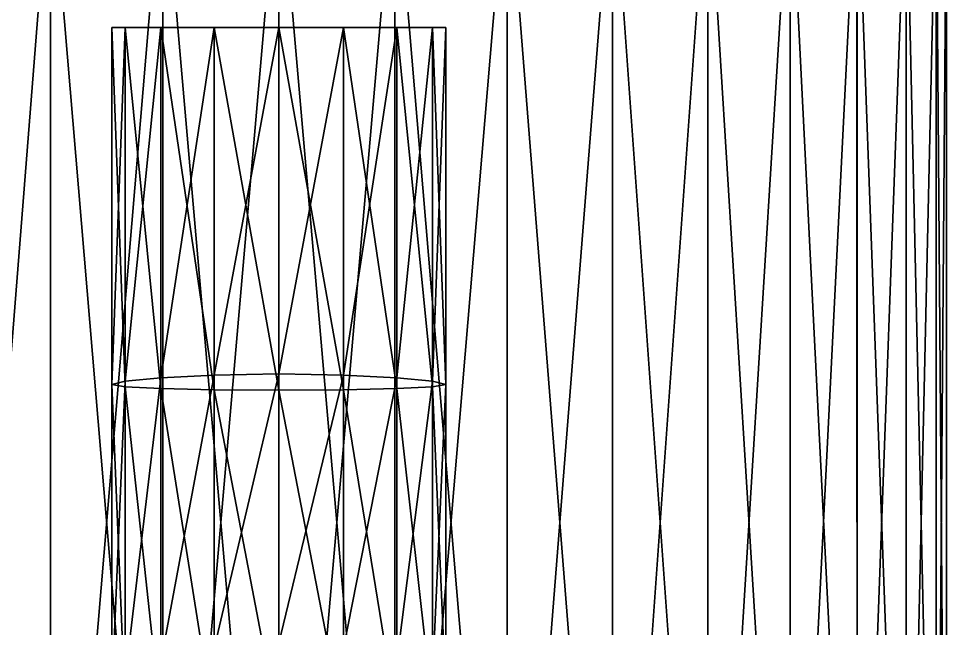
# Model space of a CAD drawing. Header units: metres. Extents: x -1.08 to 1.08, y -0.87 to 1.76.
# Drawn here: x -0.078 to 0.2, y 0.2632 to 0.446 of the extents above; entities that cross this region are included whole.
import ezdxf

# ---------------------------------------------------------------- set-up
doc = ezdxf.new("R2010")
doc.units = ezdxf.units.M

msp = doc.modelspace()

# ---------------------------------------------------------------- linework, layer by layer
at = {"layer": 'Banana 1'}
for points in [[(-0.04605, 0.33565, -0.55193), (-0.05, 0.44333, -0.53063), (-0.05, 0.3363, -0.53245)], [(-0.04605, 0.33565, -0.55193), (-0.04605, 0.44333, -0.55005), (-0.05, 0.44333, -0.53063)], [(-0.05, 0.3363, -0.53245), (-0.04605, 0.44333, -0.51122), (-0.04605, 0.3373, -0.51308)], [(-0.05, 0.3363, -0.53245), (-0.05, 0.44333, -0.53063), (-0.04605, 0.44333, -0.51122)], [(-0.04605, 0.44333, -0.55005), (-0.04605, 0.44333, -0.51122), (-0.05, 0.44333, -0.53063)], [(-0.03531, 0.33512, -0.56789), (-0.04605, 0.44333, -0.55005), (-0.04605, 0.33565, -0.55193)], [(-0.03531, 0.33512, -0.56789), (-0.03531, 0.44333, -0.56594), (-0.04605, 0.44333, -0.55005)], [(-0.04605, 0.3373, -0.51308), (-0.03531, 0.44333, -0.49532), (-0.03531, 0.33835, -0.49568)], [(-0.04605, 0.3373, -0.51308), (-0.04605, 0.44333, -0.51122), (-0.03531, 0.44333, -0.49532)], [(-0.04605, 0.44333, -0.51122), (-0.04605, 0.44333, -0.55005), (-0.03531, 0.44333, -0.56594)], [(-0.03531, 0.44333, -0.49532), (-0.04605, 0.44333, -0.51122), (-0.03531, 0.44333, -0.56594)], [(-0.01941, 0.33477, -0.57866), (-0.03531, 0.44333, -0.56594), (-0.03531, 0.33512, -0.56789)], [(-0.01941, 0.33477, -0.57866), (-0.01941, 0.44333, -0.57669), (-0.03531, 0.44333, -0.56594)], [(-0.03531, 0.33835, -0.49568), (-0.01941, 0.44333, -0.48458), (-0.01941, 0.33917, -0.48312)], [(-0.03531, 0.33835, -0.49568), (-0.03531, 0.44333, -0.49532), (-0.01941, 0.44333, -0.48458)], [(0.03531, 0.44333, -0.56594), (0.03531, 0.44333, -0.49532), (-0.03531, 0.44333, -0.56594)], [(0.01941, 0.44333, -0.48458), (-0.03531, 0.44333, -0.49532), (0.03531, 0.44333, -0.49532)], [(0.03531, 0.44333, -0.49532), (-0.03531, 0.44333, -0.49532), (-0.03531, 0.44333, -0.56594)], [(-0.01941, 0.44333, -0.48458), (-0.03531, 0.44333, -0.49532), (0.01941, 0.44333, -0.48458)], [(-0.01941, 0.44333, -0.57669), (0.03531, 0.44333, -0.56594), (-0.03531, 0.44333, -0.56594)], [(0, 0.33463, -0.58262), (-0.01941, 0.44333, -0.57669), (-0.01941, 0.33477, -0.57866)], [(0, 0.33463, -0.58262), (0, 0.44333, -0.58063), (-0.01941, 0.44333, -0.57669)], [(-0.01941, 0.33917, -0.48312), (0, 0.44333, -0.48063), (0, 0.3395, -0.4783)], [(-0.01941, 0.33917, -0.48312), (-0.01941, 0.44333, -0.48458), (0, 0.44333, -0.48063)], [(-0.01941, 0.44333, -0.57669), (0.01941, 0.44333, -0.57669), (0.03531, 0.44333, -0.56594)], [(0.01941, 0.44333, -0.57669), (-0.01941, 0.44333, -0.57669), (0, 0.44333, -0.58063)], [(-0.01941, 0.44333, -0.48458), (0.01941, 0.44333, -0.48458), (0, 0.44333, -0.48063)], [(0.01941, 0.33477, -0.57866), (0, 0.44333, -0.58063), (0, 0.33463, -0.58262)], [(0.01941, 0.33477, -0.57866), (0.01941, 0.44333, -0.57669), (0, 0.44333, -0.58063)], [(0, 0.3395, -0.4783), (0.01941, 0.44333, -0.48458), (0.01941, 0.33917, -0.48312)], [(0, 0.3395, -0.4783), (0, 0.44333, -0.48063), (0.01941, 0.44333, -0.48458)], [(0.03531, 0.33512, -0.56789), (0.01941, 0.44333, -0.57669), (0.01941, 0.33477, -0.57866)], [(0.03531, 0.33512, -0.56789), (0.03531, 0.44333, -0.56594), (0.01941, 0.44333, -0.57669)], [(0.01941, 0.33917, -0.48312), (0.03531, 0.44333, -0.49532), (0.03531, 0.33835, -0.49568)], [(0.01941, 0.33917, -0.48312), (0.01941, 0.44333, -0.48458), (0.03531, 0.44333, -0.49532)], [(0.04605, 0.33565, -0.55193), (0.03531, 0.44333, -0.56594), (0.03531, 0.33512, -0.56789)], [(0.04605, 0.33565, -0.55193), (0.04605, 0.44333, -0.55005), (0.03531, 0.44333, -0.56594)], [(0.03531, 0.33835, -0.49568), (0.04605, 0.44333, -0.51122), (0.04605, 0.3373, -0.51308)], [(0.03531, 0.33835, -0.49568), (0.03531, 0.44333, -0.49532), (0.04605, 0.44333, -0.51122)], [(0.03531, 0.44333, -0.56594), (0.04605, 0.44333, -0.55005), (0.04605, 0.44333, -0.51122)], [(0.03531, 0.44333, -0.49532), (0.03531, 0.44333, -0.56594), (0.04605, 0.44333, -0.51122)], [(0.05, 0.3363, -0.53245), (0.04605, 0.44333, -0.55005), (0.04605, 0.33565, -0.55193)], [(0.05, 0.3363, -0.53245), (0.05, 0.44333, -0.53063), (0.04605, 0.44333, -0.55005)], [(0.04605, 0.3373, -0.51308), (0.05, 0.44333, -0.53063), (0.05, 0.3363, -0.53245)], [(0.04605, 0.3373, -0.51308), (0.04605, 0.44333, -0.51122), (0.05, 0.44333, -0.53063)], [(0.04605, 0.44333, -0.51122), (0.04605, 0.44333, -0.55005), (0.05, 0.44333, -0.53063)], [(-0.03531, 0.25327, -0.49225), (-0.01941, 0.33917, -0.48312), (-0.01941, 0.2572, -0.47728)], [(-0.03531, 0.25327, -0.49225), (-0.03531, 0.33835, -0.49568), (-0.01941, 0.33917, -0.48312)], [(-0.01941, 0.2572, -0.47728), (0, 0.3395, -0.4783), (0, 0.25878, -0.47137)], [(-0.01941, 0.2572, -0.47728), (-0.01941, 0.33917, -0.48312), (0, 0.3395, -0.4783)], [(0, 0.25878, -0.47137), (0, 0.3395, -0.4783), (0.01941, 0.33917, -0.48312)], [(0, 0.25878, -0.47137), (0.01941, 0.33917, -0.48312), (0.01941, 0.2572, -0.47728)], [(0.01941, 0.2572, -0.47728), (0.01941, 0.33917, -0.48312), (0.03531, 0.33835, -0.49568)], [(-0.05, 0.24333, -0.53271), (-0.04605, 0.3373, -0.51308), (-0.04605, 0.24824, -0.51211)], [(-0.05, 0.24333, -0.53271), (-0.05, 0.3363, -0.53245), (-0.04605, 0.3373, -0.51308)], [(-0.04605, 0.24824, -0.51211), (-0.03531, 0.33835, -0.49568), (-0.03531, 0.25327, -0.49225)], [(-0.04605, 0.24824, -0.51211), (-0.04605, 0.3373, -0.51308), (-0.03531, 0.33835, -0.49568)], [(0.01941, 0.2572, -0.47728), (0.03531, 0.33835, -0.49568), (0.03531, 0.25327, -0.49225)], [(0.03531, 0.25327, -0.49225), (0.03531, 0.33835, -0.49568), (0.04605, 0.3373, -0.51308)], [(0.03531, 0.25327, -0.49225), (0.04605, 0.3373, -0.51308), (0.04605, 0.24824, -0.51211)], [(0.04605, 0.24824, -0.51211), (0.04605, 0.3373, -0.51308), (0.05, 0.3363, -0.53245)], [(-0.04605, 0.2395, -0.55183), (-0.05, 0.3363, -0.53245), (-0.05, 0.24333, -0.53271)], [(-0.04605, 0.2395, -0.55183), (-0.04605, 0.33565, -0.55193), (-0.05, 0.3363, -0.53245)], [(-0.03531, 0.23635, -0.56748), (-0.04605, 0.33565, -0.55193), (-0.04605, 0.2395, -0.55183)], [(-0.03531, 0.23635, -0.56748), (-0.03531, 0.33512, -0.56789), (-0.04605, 0.33565, -0.55193)], [(-0.01941, 0.23423, -0.57806), (-0.03531, 0.33512, -0.56789), (-0.03531, 0.23635, -0.56748)], [(-0.01941, 0.23423, -0.57806), (-0.01941, 0.33477, -0.57866), (-0.03531, 0.33512, -0.56789)], [(0, 0.23345, -0.58194), (-0.01941, 0.33477, -0.57866), (-0.01941, 0.23423, -0.57806)], [(0, 0.23345, -0.58194), (0, 0.33463, -0.58262), (-0.01941, 0.33477, -0.57866)], [(0.01941, 0.23423, -0.57806), (0.01941, 0.33477, -0.57866), (0, 0.33463, -0.58262)], [(0.01941, 0.23423, -0.57806), (0, 0.33463, -0.58262), (0, 0.23345, -0.58194)], [(0.03531, 0.23635, -0.56748), (0.03531, 0.33512, -0.56789), (0.01941, 0.33477, -0.57866)], [(0.03531, 0.23635, -0.56748), (0.01941, 0.33477, -0.57866), (0.01941, 0.23423, -0.57806)], [(0.04605, 0.2395, -0.55183), (0.04605, 0.33565, -0.55193), (0.03531, 0.33512, -0.56789)], [(0.04605, 0.2395, -0.55183), (0.03531, 0.33512, -0.56789), (0.03531, 0.23635, -0.56748)], [(0.05, 0.24333, -0.53271), (0.05, 0.3363, -0.53245), (0.04605, 0.33565, -0.55193)], [(0.04605, 0.24824, -0.51211), (0.05, 0.3363, -0.53245), (0.05, 0.24333, -0.53271)], [(0.05, 0.24333, -0.53271), (0.04605, 0.33565, -0.55193), (0.04605, 0.2395, -0.55183)]]:
    msp.add_3dface(points, dxfattribs=at)
at = {"layer": 'Cylinder 11'}
for points in [[(-0.1, 0.095, -0.12679), (-0.0684, 0.495, -0.11206), (-0.0684, 0.095, -0.11206)], [(-0.1, 0.095, -0.12679), (-0.1, 0.495, -0.12679), (-0.0684, 0.495, -0.11206)], [(-0.0684, 0.095, -0.48794), (-0.1, 0.495, -0.47321), (-0.1, 0.095, -0.47321)], [(-0.0684, 0.095, -0.48794), (-0.0684, 0.495, -0.48794), (-0.1, 0.495, -0.47321)], [(-0.0684, 0.095, -0.11206), (-0.03473, 0.495, -0.10304), (-0.03473, 0.095, -0.10304)], [(-0.0684, 0.095, -0.11206), (-0.0684, 0.495, -0.11206), (-0.03473, 0.495, -0.10304)], [(-0.03473, 0.095, -0.49696), (-0.0684, 0.495, -0.48794), (-0.0684, 0.095, -0.48794)], [(-0.03473, 0.095, -0.49696), (-0.03473, 0.495, -0.49696), (-0.0684, 0.495, -0.48794)], [(-0.03473, 0.095, -0.10304), (0, 0.495, -0.1), (0, 0.095, -0.1)], [(-0.03473, 0.095, -0.10304), (-0.03473, 0.495, -0.10304), (0, 0.495, -0.1)], [(0, 0.095, -0.5), (-0.03473, 0.495, -0.49696), (-0.03473, 0.095, -0.49696)], [(0, 0.095, -0.5), (0, 0.495, -0.5), (-0.03473, 0.495, -0.49696)], [(0.03473, 0.095, -0.49696), (0, 0.495, -0.5), (0, 0.095, -0.5)], [(0.03473, 0.095, -0.49696), (0.03473, 0.495, -0.49696), (0, 0.495, -0.5)], [(0, 0.095, -0.1), (0.03473, 0.495, -0.10304), (0.03473, 0.095, -0.10304)], [(0, 0.095, -0.1), (0, 0.495, -0.1), (0.03473, 0.495, -0.10304)], [(0.0684, 0.095, -0.48794), (0.03473, 0.495, -0.49696), (0.03473, 0.095, -0.49696)], [(0.0684, 0.095, -0.48794), (0.0684, 0.495, -0.48794), (0.03473, 0.495, -0.49696)], [(0.03473, 0.095, -0.10304), (0.0684, 0.495, -0.11206), (0.0684, 0.095, -0.11206)], [(0.03473, 0.095, -0.10304), (0.03473, 0.495, -0.10304), (0.0684, 0.495, -0.11206)], [(0.1, 0.095, -0.47321), (0.0684, 0.495, -0.48794), (0.0684, 0.095, -0.48794)], [(0.1, 0.095, -0.47321), (0.1, 0.495, -0.47321), (0.0684, 0.495, -0.48794)], [(0.0684, 0.095, -0.11206), (0.1, 0.495, -0.12679), (0.1, 0.095, -0.12679)], [(0.0684, 0.095, -0.11206), (0.0684, 0.495, -0.11206), (0.1, 0.495, -0.12679)], [(0.12856, 0.095, -0.45321), (0.1, 0.495, -0.47321), (0.1, 0.095, -0.47321)], [(0.12856, 0.095, -0.45321), (0.12856, 0.495, -0.45321), (0.1, 0.495, -0.47321)], [(0.1, 0.095, -0.12679), (0.12856, 0.495, -0.14679), (0.12856, 0.095, -0.14679)], [(0.1, 0.095, -0.12679), (0.1, 0.495, -0.12679), (0.12856, 0.495, -0.14679)], [(0.15321, 0.095, -0.42856), (0.12856, 0.495, -0.45321), (0.12856, 0.095, -0.45321)], [(0.15321, 0.095, -0.42856), (0.15321, 0.495, -0.42856), (0.12856, 0.495, -0.45321)], [(0.12856, 0.095, -0.14679), (0.15321, 0.495, -0.17144), (0.15321, 0.095, -0.17144)], [(0.12856, 0.095, -0.14679), (0.12856, 0.495, -0.14679), (0.15321, 0.495, -0.17144)], [(0.17321, 0.095, -0.4), (0.15321, 0.495, -0.42856), (0.15321, 0.095, -0.42856)], [(0.17321, 0.095, -0.4), (0.17321, 0.495, -0.4), (0.15321, 0.495, -0.42856)], [(0.15321, 0.095, -0.17144), (0.1732, 0.495, -0.2), (0.17321, 0.095, -0.2)], [(0.15321, 0.095, -0.17144), (0.15321, 0.495, -0.17144), (0.1732, 0.495, -0.2)], [(0.17321, 0.095, -0.2), (0.1732, 0.495, -0.2), (0.18794, 0.495, -0.2316)], [(0.18794, 0.095, -0.3684), (0.17321, 0.495, -0.4), (0.17321, 0.095, -0.4)], [(0.18794, 0.095, -0.3684), (0.18794, 0.495, -0.3684), (0.17321, 0.495, -0.4)], [(0.17321, 0.095, -0.2), (0.18794, 0.495, -0.2316), (0.18794, 0.095, -0.2316)], [(0.19696, 0.095, -0.33473), (0.18794, 0.495, -0.3684), (0.18794, 0.095, -0.3684)], [(0.19696, 0.095, -0.33473), (0.19696, 0.495, -0.33473), (0.18794, 0.495, -0.3684)], [(0.18794, 0.095, -0.2316), (0.19696, 0.495, -0.26527), (0.19696, 0.095, -0.26527)], [(0.18794, 0.095, -0.2316), (0.18794, 0.495, -0.2316), (0.19696, 0.495, -0.26527)], [(0.2, 0.095, -0.3), (0.19696, 0.495, -0.33473), (0.19696, 0.095, -0.33473)], [(0.2, 0.095, -0.3), (0.2, 0.495, -0.3), (0.19696, 0.495, -0.33473)], [(0.19696, 0.095, -0.26527), (0.2, 0.495, -0.3), (0.2, 0.095, -0.3)], [(0.19696, 0.095, -0.26527), (0.19696, 0.495, -0.26527), (0.2, 0.495, -0.3)]]:
    msp.add_3dface(points, dxfattribs=at)

doc.saveas('drawing.dxf')
